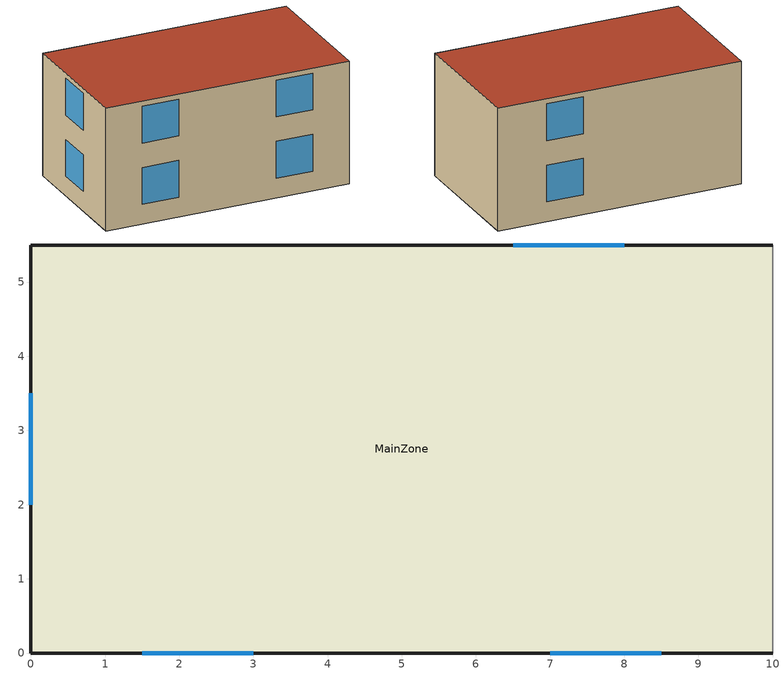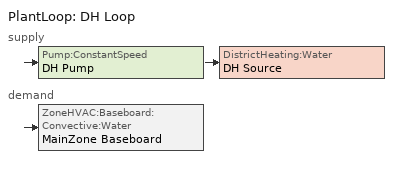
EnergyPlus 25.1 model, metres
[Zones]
MainZone
 floor ground (FloorConstruction): 0,0 10,0 10,5.5 0,5.5 z0
 wall outside (WallConstruction): 10,5.5 0,5.5 0,0 10,0 z0:5
 wall adiabatic (PartyWallConstruction): 10,0 10,5.5 z0:5
 window (WindowConstruction): 1.5,0 3,0 / 7,0 8.5,0 / 8,5.5 6.5,5.5 / 0,3.5 0,2 z0.8:2.3; 1.5,0 3,0 / 7,0 8.5,0 / 8,5.5 6.5,5.5 / 0,3.5 0,2 z3.3:4.8
 roof outside (RoofConstruction): 0,0 10,0 10,5.5 0,5.5 z5
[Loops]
PlantLoop 'DH Loop'
 supply: Pump:ConstantSpeed 'DH Pump' > DistrictHeating:Water 'DH Source'
 demand: ZoneHVAC:Baseboard:Convective:Water 'MainZone Baseboard'
[Building]
EndTerraceHouse: North Axis {deg}=0; Terrain=Suburbs; Loads Convergence Tolerance Value=0.04; Temperature Convergence Tolerance Value {deltaC}=0.4; Solar Distribution=FullExterior; Maximum Number of Warmup Days=25
[SizingPeriod:WeatherFileConditionType] Use Weather File Daylight Saving Period=No; Use Weather File Rain and Snow Indicators=No
Name | Period Selection | Day of Week for Start Day
Extreme Winter Weather | WinterExtreme | WinterDesignDay
Extreme Summer Weather | SummerExtreme | SummerDesignDay
[Material]
Brick: MediumRough, 0.1, 0.77, 1920, 790, 0.9, 0.7, 0.7
Concrete: MediumRough, 0.15, 1.4, 2300, 1000
ClayTiles: Rough, 0.02, 1.3, 1920, 840
RoofInsulation: MediumRough, 0.025, 0.04, 32, 1030
Plasterboard: Smooth, 0.015, 0.16, 950, 840
[WindowMaterial:Glazing]
OuterGlass: SpectralAverage, 0.003, 0.84, 0.07, 0.07, 0.89, 0.09, 0.09, 0, 0.84, 0.84, 1
[Construction]
WallConstruction: Brick, Concrete
PartyWallConstruction: Brick, Plasterboard
FloorConstruction: Concrete
RoofConstruction: ClayTiles, RoofInsulation, Plasterboard
WindowConstruction: OuterGlass
[Zone]
MainZone: 1, 5, 275, 110, Yes
[ZoneControl:Thermostat]
MainZone Thermostat: MainZone, Always On Discrete, ThermostatSetpoint:SingleHeating, MainZone Heating Setpoint
[ThermostatSetpoint:SingleHeating]
MainZone Heating Setpoint: HeatingSchedule
[People]
MainZone People: Zone=MainZone; Number of People Schedule=OccupancySchedule; Number of People Calculation Method=People; Number of People=4; Fraction Radiant=0.3; Activity Level Schedule=ActivitySchedule
[Lights]
MainZone Lights: MainZone, Always On Continuous, LightingLevel, 550
[ElectricEquipment]
MainZone Equipment: MainZone, Always On Continuous, EquipmentLevel, 330
[ZoneInfiltration:DesignFlowRate]
MainZone Infiltration: MainZone, Always On Continuous, AirChanges/Hour, 1
[Pump:ConstantSpeed]
DH Pump: DH Supply Inlet Node, DH Supply Outlet Node, 0.0015, 15000, 75, 0.9, 0, Intermittent
[DistrictHeating:Water]
DH Source: DH Supply Outlet Node, DH Loop Outlet Node, 12000
[ZoneHVAC:Baseboard:Convective:Water]
MainZone Baseboard: Always On Discrete, DH Demand Pipe Outlet Node, DH Demand Outlet Pipe Inlet Node, HeatingDesignCapacity, 12000, 600, 0.0015, 0.002
[PlantEquipmentList]
DH Equipment List: DH Source
[PlantEquipmentOperationSchemes]
DH Loop Operation Schemes: Control Scheme 1=DH Heating Load Scheme; Control Scheme 1 Schedule=Always On Continuous
[PlantEquipmentOperation:HeatingLoad]
DH Heating Load Scheme: Load Range 1 Lower Limit {W}=0; Load Range 1 Upper Limit {W}=1e9; Range 1 Equipment List=DH Equipment List
[PlantLoop]
DH Loop: Water, DH Loop Operation Schemes, 85, 70, 0.0015, 0.0015, 0.2, DH Supply Branches, DH Demand Inlet Node, DH Demand Outlet Node, DH Demand Branches, Optimal
[SetpointManager:Scheduled]
DH Supply Setpoint Manager: Temperature, DistrictHeatingSetpointSched, DH Loop Outlet Node
DH Inlet Setpoint Manager: Temperature, DistrictHeatingSetpointSched, DH Supply Inlet Node
DH Demand Inlet Setpoint Manager: Temperature, DistrictHeatingSetpointSched, DH Demand Inlet Node
DH Demand Outlet Setpoint Manager: Temperature, DistrictHeatingSetpointSched, DH Demand Outlet Node
[Zone equipment]
MainZone: MainZone Baseboard
[Sizing:Zone]
MainZone: Zone Cooling Design Supply Air Temperature Input Method=SupplyAirTemperature; Zone Cooling Design Supply Air Temperature {C}=14; Zone Heating Design Supply Air Temperature Input Method=SupplyAirTemperature; Zone Heating Design Supply Air Temperature Difference {deltaC}=50; Zone Cooling Design Supply Air Humidity Ratio {kgWater/kgDryAir}=0.0085; Zone Heating Design Supply Air Humidity Ratio {kgWater/kgDryAir}=0.008; Zone Heating Sizing Factor=1; Zone Cooling Sizing Factor=1
[Sizing:Plant]
Plant Loop=DH Loop; Plant Sizing Type=Heating; Design Loop Exit Temperature {C} - match supply temp=70; Loop Design Temperature Difference {deltaC} - realistic delta=10
[Schedule:Constant]
Always On Continuous; OccupancySchedule: Fraction, 1
ActivitySchedule: AnyNumber, 120
Always On Discrete: OnOff, 1
DistrictHeatingSetpointSched: 70
[Schedule:Day:Interval]
HeatingDay: No, 07:00, 16, 23:00, 21, 24:00, 16
[Schedule:Week:Daily]
HeatingWeek: HeatingDay, HeatingDay, HeatingDay, HeatingDay, HeatingDay, HeatingDay, HeatingDay, HeatingDay, HeatingDay, HeatingDay, HeatingDay, HeatingDay
[Schedule:Year]
HeatingSchedule: HeatingWeek, 1, 1, 12, 31
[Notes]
MATERIALS (copied from bungalow template, 1970s specs)
